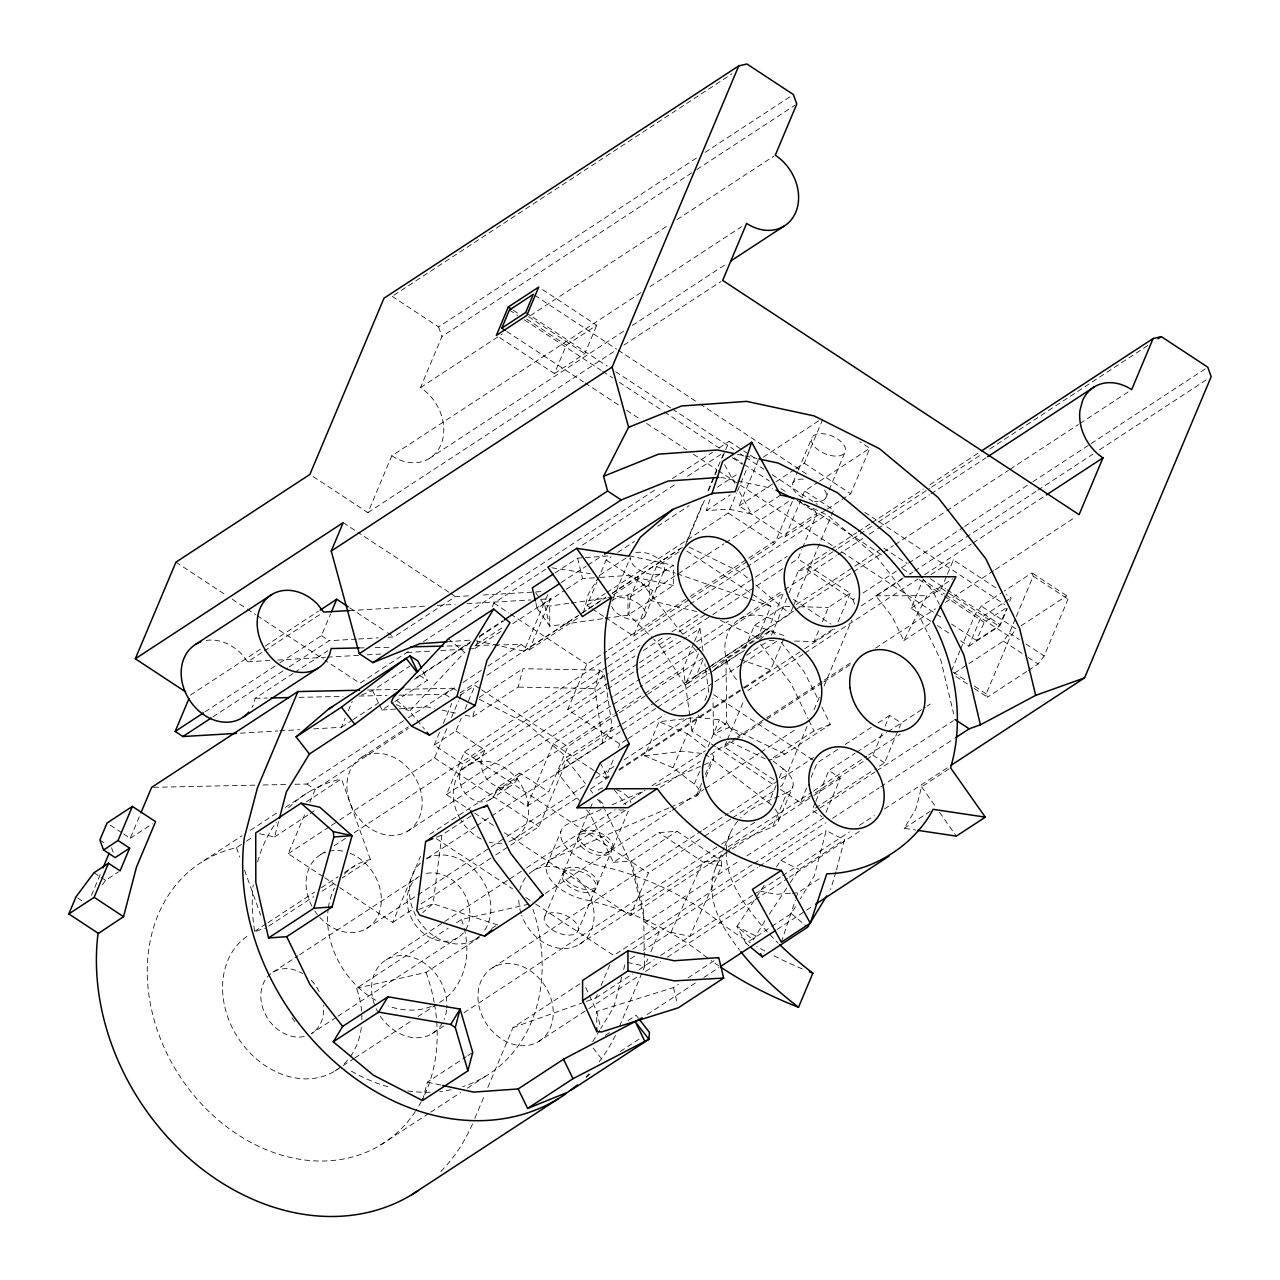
<?xml version="1.0" encoding="UTF-8"?>
<svg xmlns="http://www.w3.org/2000/svg" width="1280" height="1280" viewBox="0 0 1280 1280"><rect width="100%" height="100%" fill="white"/><g stroke="black" fill="none" stroke-linecap="round" stroke-linejoin="round"><path stroke-width="0.75" stroke-dasharray="5 3.75" d="M682.464 633.824L638.176 578.592L630.48 596.912L628.8 614.752L652.32 637.888M471.088 815.904L441.92 835.008L433.072 903.76L422.736 912.608M293.168 673.408L255.152 698.288L253.632 704.048A43.472 34.864 56.8 0 1 251.952 707.488M259.488 833.712L274.544 836.96L278.992 820.016M465.088 715.152L472.784 716.816L474.72 709.456M472.784 716.816L518.144 687.104L522.992 668.704L599.68 670.128L604.224 673.12L612.256 727.424L602.88 742.832L557.504 772.544L579.344 800.544M422.528 1100.56L427.36 1082.16L466.256 1056.688M583.408 612.848L588.352 594.032L597.936 578.288M599.68 670.128L594.848 688.528L602.88 742.832M621.648 977.072L613.744 1007.168L600.736 1028.528M623.632 969.536L625.6 962.016M836.48 869.872L844.384 839.776L826.176 830.64L814.32 875.792L800.32 898.8M835.984 871.76L830.656 889.376M948.976 768.896L921.632 786.816L915.696 809.392L904.192 828.304L915.776 830.032M780.592 495.088L751.632 514.064L728.528 509.088L706.224 510.672L711.104 496.032M781.344 942.16L795.376 900.08M795.984 898.256L797.824 892.768L821.952 876.96M91.44 895.36L100.688 873.36M123.616 833.904L130.256 838.272L140.192 814.64M313.136 476.576L367.92 512.624L391.808 455.792L641.68 292.128M391.808 455.792A43.472 34.864 56.8 0 0 440.96 444.592A43.472 34.864 56.8 0 0 420.48 387.584L441.984 336.432L695.168 170.608M279.872 662.848L321.424 635.632L330.608 613.808M323.072 876.624L288.24 853.712L305.984 811.504M309.84 802.336L315.232 789.488L408.32 728.528M313.664 728.88L341.392 727.264L345.248 718.08M348.336 710.736L352.192 701.568M499.664 337.584L554.4 373.6L566.336 345.184L596.752 325.264L540.368 288.16M554.4 373.6L584.8 353.68L596.752 325.264M468.8 648.912L474.768 648.56L479.36 637.648M492.352 606.736L493.888 603.088L545.616 569.216M339.76 819.968L434.512 757.904L446.848 728.544M451.472 717.536L458.416 701.024M459.184 699.2L461.504 693.696M455.888 730.944L484.896 750.032L463.184 764.256L434.16 745.168L455.888 730.944L461.232 718.208M465.056 709.12L474.992 685.472L479.968 688.752M339.648 887.536L392.72 922.448L420.48 856.384M472.992 812.016L446.464 794.576L464.368 751.952L603.072 661.12M617.664 713.952L567.856 746.576L548.736 792.032L519.728 772.944L517.328 778.624L495.616 792.864A21.744 17.44 56.8 0 1 471.04 798.448A21.744 17.44 56.8 0 1 460.784 769.952L463.184 764.256M476.208 640.8L524.016 651.104L548.448 592.96M460.784 769.952L482.512 755.712L484.896 750.032M495.024 645.008L521.008 644.448L529.296 649.904L550.8 598.752L540.832 599.344M495.616 792.864L498 787.168L519.728 772.944M590.368 607.68L587.056 605.488L596.992 581.856M597.76 580.032L606.16 560.032L611.152 556.768M612.768 599.408L630.352 557.584M498 787.168L527.024 806.272L553.296 743.744L611.696 705.504M626.544 739.648L619.872 744.016L567.632 709.648L586.752 664.192L606.768 651.072M510.72 845.152L538.976 826.64L566.976 760.048L620.24 725.152M696.688 611.552L650.528 600.528L648.784 584.928L656.48 566.608L680.352 550.976M605.296 617.488L633.488 636.048L652.592 590.576L724.016 543.792M644.72 616.592L663.84 571.136M546.624 865.408L560.96 831.312M686.592 541.6L703.456 501.488M708.048 490.56L723.376 454.096M685.488 545.344L704.656 499.728M708.496 490.608L716.928 470.528M722.304 457.76L729.2 441.344L742.096 449.824M544.928 916.176L562.848 873.552M563.52 871.904L577.856 837.808M579.04 834.96L589.488 810.096M590.24 808.32L593.232 801.216M595.744 771.68L605.536 778.112L614.592 756.576M618.368 747.616L619.872 744.016M606.976 592.432L728.256 513.008L736.656 493.008M737.424 491.184L747.36 467.552M474.832 1118.384L484.752 1094.784M487.808 1087.52L512.976 1027.616L581.136 982.992M825.648 510.176L785.536 536.448L739.104 505.904L758.224 460.432L750.16 455.12M670.72 807.152L696.272 796.032A14.496 7.616 22.8 0 0 694.288 784.112L673.056 767.776L644.688 755.824L659.024 721.728L697.008 717.344L719.392 719.76L742.704 737.68M689.776 715.472L683.184 668.368L693.824 643.04M694.576 641.232L699.904 628.576L688.224 636.224M577.648 931.552A18.112 9.52 22.8 0 0 557.424 912.928A18.112 9.52 22.8 0 0 548.784 927.12A18.112 9.52 22.8 0 0 577.648 931.552L595.568 888.928A18.112 9.52 22.8 0 0 575.344 870.304A18.112 9.52 22.8 0 0 566.704 884.496A18.112 9.52 22.8 0 0 595.568 888.928M597.28 884.896L611.616 850.8M612.816 847.952L629.232 808.88M698.448 653.76L685.248 685.168L659.248 644.688L653.712 639.248M706.656 671.152L685.248 685.168L696.288 675.728L703.216 659.232M673.056 767.776L687.392 733.68L659.024 721.728M793.04 482.656L797.616 471.744M798.384 469.936L812.144 437.2M795.92 468.688L804.288 463.216L822.624 419.568M715.344 746.56L691.968 731.184L698.816 714.912M704.896 700.448L708.688 691.408L704.848 663.92M691.616 597.968L774.688 543.552L793.024 499.92M785.536 536.448L804.656 490.976L818.016 482.224M586.4 1001.392L595.808 998.016L597.296 994.464M601.04 985.584L610 964.272M504.48 832.736L630.448 915.616L648.368 872.992L702.944 837.248M744.704 648.688L754.512 625.36L783.472 606.384L791.296 606.56M708.08 746.672L719.392 719.76M694.288 784.112L701.088 767.952M686.832 551.056L770.864 606.336L757.664 637.728L708.288 670.064M696.272 796.032L701.552 783.472M705.328 774.496L710.608 761.936A14.496 7.616 22.8 0 0 711.072 752.256M699.168 793.056L702.192 785.888M705.952 776.912L713.504 758.96M720.48 620.448L757.664 637.728L768.704 628.288L783.568 592.928L640.064 686.928M791.232 563.2L797.904 558.832L801.728 549.744M802.48 547.92L817.008 513.376L797.104 500.272M825.744 498.032L844.864 452.56A18.112 9.52 22.8 0 0 824.64 433.936A18.112 9.52 22.8 0 0 816 448.128A18.112 9.52 22.8 0 0 844.864 452.56M774.032 779.792L724.288 747.072L726.592 741.568M727.36 739.728L744.32 699.408M771.408 635.104L788.352 594.64M789.12 592.816L798.336 570.896L829.984 550.16M711.776 665.2L790 613.968L793.056 606.688M793.824 604.864L830.608 517.36M831.376 515.536L833.664 510.064L804.656 490.976M619.568 1026.208L647.808 959.04M650.864 951.792L659.248 931.824L645.136 922.528L630.928 863.28L604.464 808.768M743.952 687.456L770.64 669.984L784.96 635.888L754.512 625.36M827.312 509.088L850.704 493.76L869.824 448.288L859.872 441.744M715.824 867.424L724.128 847.68M724.88 845.888L730.16 833.328M794.544 641.072L814.08 641.52L819.36 628.96M822.384 621.792L828.416 607.424L850.128 593.2L797.904 558.832M838.064 621.92L850.128 593.2M771.376 805.056A28.976 15.232 22.8 0 0 768.752 802.864L776.304 784.912M779.312 777.744L783.088 768.768L770.656 759.2M807.056 726.416L782.32 785.248L777.36 788.496M814.016 709.872L819.424 696.992M824.064 685.968L851.776 620.032M727.616 850.704A173.168 90.992 22.8 0 1 748.48 837.248L772.72 826.704L787.056 792.608A28.976 15.232 22.8 0 0 783.088 768.768M778.512 820.768L792.848 786.672M780.464 789.408L800.496 802.592L806.576 788.128M811.136 777.28L817.216 762.8L838.624 748.8M764.992 920.736L753.248 940.08L736.912 926.496L755.568 898.384M815.152 802.992L812.112 810.224L822.064 816.768M815.904 801.184L828.832 770.448L855.168 753.2M930.848 621.264L911.04 608.24L922.992 579.824L944.448 593.936M826 812.432L840.432 778.08L828.832 770.448M911.04 608.24L941.456 588.32L946.688 575.888M947.424 574.112L953.408 559.904L996.304 588.128M800.496 802.592L872.912 755.168L882.032 733.456M885.072 726.224L889.632 715.376L901.248 723.024L884.512 762.8L874.64 769.264M951.408 670.992L959.872 650.816M960.64 648.992L975.28 614.144L981.296 606.096L1002.544 592.176M960.544 640.8L968.8 646.224L980.736 617.808L1003.152 603.136M951.552 624.064L976.528 640.512L984.176 622.32L1008.08 606.672M968.8 646.224L999.216 626.304L1006.672 608.544M1009.664 601.44L1011.152 597.888L1006.208 594.64M976.528 640.512L1000.432 624.864L1007.312 608.496M968.992 663.584L1003.344 641.104L1009.344 633.056L1015.504 618.384M1016.272 616.544L1033.216 576.208L1031.984 572.896L1004.176 591.104M1026.688 671.504L987.456 697.2L986.224 693.888L1010.112 637.056L1016.112 629.008L981.296 606.096M1028.32 670.432L1038.144 664L1044.144 655.952L1068.032 599.12L1066.8 595.808L1031.984 572.896M434.16 745.168L439.52 732.432M443.36 723.344L451.792 703.328M670.976 932.304L702.912 861.904L721.088 860.624L721.744 865.968L689.808 936.368L670.976 932.304L643.424 950.336M903.184 577.856L875.84 595.776L892.208 616.768L903.808 640.64L927.008 595.68L952.752 578.816M603.296 674.656L594.848 688.528L518.144 687.104M557.504 772.544L566.88 757.136L612.256 727.424M592.736 1041.68L599.744 1030.176M771.872 926.336L791.312 913.6L796.32 905.376M756.672 896.736L765.456 883.504M776.432 866.976L780.816 860.352L826.176 830.64M769.376 914.128L789.136 884.368M790.24 882.72L799.024 869.488L844.384 839.776M102.224 884.88L105.616 880.352L118.48 871.92M775.008 634.48L771.376 629.808L726 659.52L712.72 670.896L741.888 651.792M759.568 639.92L771.376 629.808M726 659.52L726.704 722.496L713.424 733.856L720.576 737.312M586.304 1077.296L592.224 1072.224M416.272 677.792L471.12 641.536M596.768 1022.432L596.736 1011.44L673.456 987.584L678.304 984.368M688.016 977.936L718.752 957.584M393.84 295.264L731.952 73.824M392.176 296.368L438.56 326.928L698.416 156.736M705.088 152.368L793.376 94.544M696.848 169.504L795.12 105.136M420.48 387.584L502.096 334.128M530.416 315.584L668.672 225.024M677.008 219.568L773.616 156.288M650 286.672L741.616 226.672M429.136 458.576L624.032 330.928M632.352 325.472L725.648 264.368M367.92 512.624L615.568 350.496M623.936 345.024L720.992 281.488M190.448 695.056L263.584 647.168M265.248 646.064L318.432 611.232M206.16 640.464A43.472 34.864 56.8 0 1 241.68 654.128L247.664 661.808L262.544 652.08M264.192 650.992L320.384 614.224M205.072 711.84L278.208 663.936M212.816 716.928L287.616 667.936M289.28 666.848L329.168 640.72L356.672 639.12M294.816 672.336L327.872 650.704M388.096 637.28L393.984 636.928L455.536 596.624L469.488 595.808M408.368 651.472L359.904 683.216L325.104 660.32M423.408 641.616L655.68 489.488M672.384 478.544L712.496 452.288M719.168 447.904L729.2 441.344M130.256 838.272L152.416 823.744M582.32 545.168L677.424 482.88M687.44 476.32L724.144 452.272M361.632 694.944L372.528 690.56L409.792 666.144M554.96 573.008L577.648 558.144L583.456 557.728M479.456 636.08L502.816 620.784M561.184 582.544L586.208 566.16M587.872 565.072L602.88 555.232M341.392 727.264L351.376 720.736M353.04 719.632L377.968 703.312M414.544 679.344L471.072 642.32M479.392 636.88L504.32 620.544M475.968 644.912L501.888 627.92M617.792 552.416L634.4 541.536M657.664 526.304L689.216 505.632M717.456 487.136L739.056 472.992M763.232 457.152L821.712 418.848M474.768 648.56L501.216 631.232M512.784 623.664L550.8 598.752M379.408 704.704L381.984 710.016L393.312 702.592M394.944 701.536L427.344 680.304L422.192 669.696M602.576 618.736L549.76 626.176L537.184 608.368L564.736 590.32M566.352 589.264L582.56 578.64L598.064 577.552M599.856 575.136L628.832 556.16M706.224 510.672L730.368 494.864M294.992 784.288L306.944 784.032L406.672 718.72M408.336 717.632L453.216 688.24L456.528 690.416M399.056 695.216L445.024 694.224L456.592 686.656M463.2 682.32L481.36 670.416M487.968 666.096L521.008 644.448M587.056 605.488L605.328 593.52M739.104 505.904L774.208 482.912M775.872 481.824L794.256 469.776M203.696 860.848L242.032 835.744M250.368 830.288L278.704 811.728M285.36 807.36L308.704 792.08M361.552 757.456L408.352 726.8M460.16 692.864L478.544 680.832M486.912 675.36L580.496 614.064M582.176 612.96L605.568 597.632L578.944 615.12M612.256 593.264L680.768 548.384M524.016 651.104L577.28 616.208M612.24 593.312L683.824 546.432M459.984 695.312L474.992 685.472M529.296 649.904L578.784 617.488M613.44 594.8L638.176 578.592M415.36 1111.504A167.376 134.24 56.8 0 1 181.792 1079.216A167.376 134.24 56.8 0 1 236.432 847.68L244.768 842.224M246.432 841.12L253.104 836.768M306.432 801.824L341.44 778.912L370.416 859.536L342.08 878.08M608.4 597.776L627.952 595.024L673.328 565.312L673.36 585.44L628 615.152L604.528 618.464M630.48 596.912L648.784 584.928M479.232 697.36L522.992 668.704M274.544 836.96L308.512 814.656M310.128 813.6L316.608 809.344M725.68 542.704L790.464 500.272M819.696 481.136L869.824 448.288M288.24 853.712L329.792 826.496M331.456 825.408L338.112 821.056M608.432 649.984L688.528 597.52M690.192 596.432L746.928 559.264M748.592 558.176L817.008 513.376M633.488 636.048L689.968 599.056M604.736 660.016L688.288 605.296M689.968 604.192L745.104 568.08M746.784 566.992L825.312 515.536M320.704 854.64L327.392 850.256M334.08 845.872L345.776 838.224M354.128 832.736L606.496 667.456M608.176 666.352L639.92 645.552M467.936 765.408L608.32 673.456M610 672.368L635.056 655.952M643.424 650.48L663.472 637.344M671.84 631.872L701.92 612.16M703.584 611.072L753.728 578.224M755.392 577.136L787.152 556.336M659.248 644.688L670.608 637.248M678.72 631.92L706.32 613.856M567.632 709.648L609.344 682.336M611.024 681.232L637.712 663.744M639.392 662.656L676.096 638.608M682.768 634.24L711.136 615.664M712.8 614.576L782.88 568.672M446.464 794.576L638.208 668.992M639.872 667.888L686.56 637.312M831.664 549.072L856.64 532.704M858.304 531.616L869.968 523.984M871.632 522.88L923.28 489.072M929.936 484.704L979.904 451.968M798.336 570.896L806.528 569.024L836.512 549.392M838.176 548.304L871.504 526.48M878.16 522.112L929.808 488.288M931.472 487.2L981.44 454.464M989.776 449.008L1148.016 345.36M254.688 931.36L266.352 923.712M268.016 922.624L314.688 892.064M321.344 887.696L338.016 876.768M344.688 872.416L354.688 865.856M407.536 831.232A43.472 34.864 56.8 0 0 398.88 760.256A43.472 34.864 56.8 0 0 347.232 791.552A43.472 34.864 56.8 0 0 407.536 831.232L613.104 696.592M614.784 695.504L639.856 679.088M641.52 677.984L689.984 646.24M696.672 641.856L728.432 621.072M268.752 926.112L313.744 896.64M322.08 891.184L335.408 882.448M739.52 619.248L782.832 590.88M784.496 589.792L836.128 555.968M837.792 554.88L862.784 538.512M869.44 534.144L876.112 529.776M877.776 528.688L929.408 494.864M931.072 493.776L986.048 457.776M613.376 704.4L638.4 688.016M429.744 834.352L613.152 714.224M614.816 713.136L643.168 694.576M644.832 693.472L683.184 668.368M619.312 712.864L645.888 695.472M647.536 694.384L703.984 657.408M489.696 799.84L511.424 785.616M796.4 604.496L853.216 567.28M854.896 566.192L879.952 549.776M793.504 611.136L776.848 622.032A43.472 34.864 56.8 0 0 727.68 633.232L725.152 642.832A43.472 34.864 56.8 0 0 737.136 680.352M795.168 610.032L851.808 572.944M853.472 571.856L881.792 553.312M883.456 552.208L893.44 545.664M895.104 544.576L945.088 511.84M946.752 510.752L1008.384 470.384M1010.048 469.296L1078.352 424.56M1080.016 423.472L1128.32 391.824M621.904 724.064L653.52 703.36M655.184 702.272L710.112 666.288M696.288 675.728L707.808 668.176M709.456 667.104L768.704 628.288M475.312 826.688L425.168 859.52A47.104 37.776 56.8 0 1 478.864 874.848A47.104 37.776 56.8 0 1 482.496 933.024M476.976 825.584L620.704 731.44M622.384 730.352L655.808 708.464M657.472 707.36L709.28 673.424M710.96 672.336L744.384 650.448M746.608 655.232L767.536 641.536M628.208 738.56L664.896 714.528M671.568 710.16L713.264 682.848M714.928 681.76L741.616 664.288M743.28 663.184L776.624 641.344M273.056 972.128L298 955.808M299.648 954.72L419.328 876.336M527.024 806.272L548.736 792.032M806.528 569.024L852.96 599.568L856.304 597.392M862.96 593.024L899.6 569.024M901.28 567.936L962.912 527.568M964.576 526.48L1031.2 482.832M1032.864 481.744L1089.504 444.64M1091.168 443.552L1207.776 367.184M366.688 928.416L505.408 837.568M507.072 836.464L585.632 785.024M595.664 778.448L614.048 766.416M624.064 759.84L687.584 718.24M861.376 605.808L903.024 578.528M909.68 574.16L913.024 571.984M914.688 570.896L1036.288 491.248M1037.952 490.16L1092.928 454.144M1099.584 449.792L1206.192 379.952M605.536 778.112L608.88 775.936M618.88 769.376L742.288 688.544M814.08 641.52L835.808 627.296M513.92 839.2L579.104 796.496M590.8 788.848L609.184 776.8M619.216 770.224L742.88 689.232M744.56 688.128L803.056 649.824M804.72 648.72L834.8 629.024M392.72 922.448L414.32 908.288M420.976 903.936L494.096 856.032M495.76 854.944L509.056 846.24M803.136 654.24L748.176 690.24A43.472 34.864 56.8 0 1 743.744 686.96M804.816 653.136L918.08 578.944M924.752 574.592L971.392 544.032M973.056 542.944L1044.688 496.032M930.992 574.576L953.408 559.904M386.24 959.776L443.056 922.56M444.736 921.456L508.24 879.872M509.904 878.768L524.944 868.912M526.624 867.824L615.2 809.808M623.552 804.336L645.28 790.112M651.968 785.728L705.456 750.704M533.456 870.544L627.056 809.248M660.48 787.36L700.592 761.088M710.624 754.512L735.68 738.096M737.36 737.008L822.592 681.184M824.272 680.08L852.672 661.472M822.192 683.04L764.08 721.04M823.856 681.936L850.512 664.48M875.504 648.112L935.472 608.832M945.472 602.288L993.792 570.64M995.456 569.552L1075.824 516.816M361.872 1019.856A80.432 64.512 56.8 0 0 356.528 988.24L448.192 928.208M456.528 922.752L461.52 919.472L529.104 904.096M903.808 640.64L932.768 621.68M336.32 1017.28L311.376 1033.616A36.224 29.056 56.8 0 0 323.328 1005.2M337.968 1016.192L457.648 937.808M474.976 939.456L478.32 937.264M491.696 928.496L498.384 924.128M545.184 893.472L670.528 811.376M672.192 810.288L703.952 789.488M705.616 788.384L759.104 753.36M760.768 752.272L795.872 729.28M356.528 988.24L426.048 972.416L479.376 937.488M1004.752 602.096L1011.152 597.888M586.608 809.872L590.256 814.528L613.44 862.304L658.816 832.592L676.992 831.296L721.088 860.624M830.304 724.384L814.016 730.928L768.832 760.576L784.944 754.096L830.304 724.384L821.712 706.688M613.44 862.304L631.616 861.008L676.992 831.296M334.752 1071.12L341.424 1066.752M343.088 1065.664L353.088 1059.12M354.752 1058.016L411.424 1020.912M418.08 1016.544L436.416 1004.544M492.608 967.728L701.52 830.896M703.184 829.808L728.256 813.392M729.936 812.288L813.504 757.552M1021.024 625.792L1066.8 595.808M704.592 836.16L731.056 818.832M732.704 817.744L775.712 789.584M845.2 744.48L871.536 727.232M878.112 722.928L889.632 715.376M954.272 673.232L967.36 664.656M856.816 752.112L886.432 732.72M888.08 731.632L925.376 707.2M926.992 706.16L930.208 704.048M432.208 1033.552L443.92 1025.888M463.968 1012.752L719.68 845.28M721.344 844.176L754.768 822.288M579.44 944.336L721.504 851.28M728.192 846.912L811.76 792.176M813.424 791.088L866.912 756.048M868.576 754.96L900.336 734.16M630.448 915.616L730.448 850.128M732.112 849.04L812.112 796.64M813.776 795.552L840.432 778.08M815.408 808.064L872.992 770.336M645.136 922.528L740.096 860.32M746.768 855.952L875.072 771.92M876.736 770.832L953.376 720.64M752.048 864.8L613.728 955.392L532.512 901.968M753.728 863.712L823.712 817.856M467.872 1055.632L472.736 1052.448M632.656 949.232L757.552 867.424M759.216 866.336L825.872 822.688M832.544 818.32L879.184 787.76M880.864 786.672L954.176 738.656M630.464 958.832L635.328 955.648M595.808 998.016L632.512 973.984M639.184 969.616L654.16 959.712M660.64 955.456L752.624 895.312M754.288 894.224L780.976 876.752M782.64 875.648L849.376 831.952M859.376 825.392L874.4 815.552M884.4 809.008L949.456 766.4M380.736 1144.896L429.072 1113.248M430.736 1112.16L460.736 1092.512M467.392 1088.144L485.728 1076.128M538.592 1041.52A43.472 34.864 56.8 0 0 529.936 970.528A43.472 34.864 56.8 0 0 478.272 1001.824A43.472 34.864 56.8 0 0 538.592 1041.52L587.056 1009.76M588.736 1008.672L638.864 975.84M645.552 971.456L660.592 961.6M667.28 957.232L787.616 878.416M789.28 877.312L861.152 830.24M904.192 828.304L931.552 810.384M605.312 1035.424L610.176 1032.24M628 1020.56L636.096 1015.264L638.528 1018.368M755.12 935.616L736.912 926.496L745.952 943.312L770.256 927.392M647.216 1014.528L695.584 982.848M703.92 977.376L718.928 967.552M777.312 929.312L812.336 906.384M620.272 1051.472L639.728 1038.736M724.288 747.072L734.24 740.56M735.888 739.472L762.432 722.128M601.056 809.584L568.192 823.872A36.224 19.04 22.8 0 0 564.64 845.152A36.224 19.04 22.8 0 0 598.24 865.376A165.072 86.752 22.8 0 1 629.648 874.048L640.064 877.744A165.072 86.752 22.8 0 1 715.984 919.408A218.272 114.704 22.8 0 0 750.304 942.704M612.016 804.816L644.88 790.528M655.84 785.76L710.608 761.936M668.88 807.952L553.856 857.984A36.224 19.04 22.8 0 0 550.304 879.248A36.224 19.04 22.8 0 0 583.904 899.472A165.072 86.752 22.8 0 1 615.312 908.144L625.744 911.84A165.072 86.752 22.8 0 1 701.664 953.504A218.272 114.704 22.8 0 0 709.52 959.376M787.056 792.608L762.816 803.152A173.168 90.992 22.8 0 0 740.672 817.856M436.496 837.184L441.92 835.008M784.944 754.096L729.712 727.312L713.424 733.856L713.024 698.448M418.592 909.584L433.072 903.76L497.648 924.944M512.976 1027.616L584.512 1002.064M535.696 592.72L544.832 605.68L549.712 606.048L569.264 603.28M571.232 603.008L606.432 598.048M644.688 755.824L682.784 751.184L703.2 753.632M585.392 557.6L608.672 555.952M600.016 577.408L627.152 575.488L673.36 585.44M447.088 641.776L470.432 640.112M381.984 710.016L397.488 708.912M399.44 708.784L426.576 706.848L434.288 708.512M790.384 893.296L775.52 894.352L756.272 890.192M792.24 893.152L797.824 892.768M483.44 594.992L543.232 591.504M349.584 610.544L427.28 606M437.248 605.408L455.168 604.352M467.12 603.664L530.88 599.92M358.624 639.008L378.272 637.856M247.664 661.808L269.584 660.528M277.552 660.064L325.36 657.28M327.36 657.168L359.232 655.296M367.2 654.832L381.136 654.016M407.04 652.512L432.944 650.992M440.912 650.528L466.8 649.024M240.352 733.168L278 730.96M279.984 730.848L299.792 729.696M359.152 647.936L365.136 647.808M375.136 647.6L391.12 647.248M447.072 646.048L467.056 645.616M475.056 645.44L493.04 645.056M367.6 690.064L397.472 689.424M405.424 689.248L453.216 688.24M255.152 698.288L267.152 698.032M299.12 697.344L343.104 696.416M359.088 696.064L387.072 695.472M153.648 787.312L255.184 785.136M263.152 784.976L287.04 784.464M875.84 595.776L927.008 595.68M799.104 606.752L828.416 607.424M769.136 640.48L775.008 640.624M551.728 567.792L590.24 573.664M737.44 454.288L743.296 455.552M745.248 455.968L756.928 458.496M720.752 477.296L772.384 488.432M629.04 555.76L673.328 565.312M441.984 710.176L457.392 713.488M721.744 865.968L702.912 861.904L658.816 832.592M627.488 962.416L644.432 966.08L643.68 911.312L631.616 861.008M427.36 1082.16L440.848 1085.056M740.176 659.456L770.64 669.984M656.48 566.608L675.232 573.12M677.104 573.776L748.368 598.528M750.24 599.168L770.864 606.336M729.504 741.616L765.248 758.848M797.376 500.608L827.712 515.408L876.896 557.056L913.52 604.016L940.848 660.288L953.664 713.808M689.056 547.088L740.832 572.32L749.76 579.888M479.408 699.312L526.816 723.808L566.88 757.136M780.816 860.352L799.024 869.488M396.336 704.496L409.568 711.136L415.792 718.64M419.424 675.408L427.344 680.304M1033.216 576.208L1068.032 599.12M804.288 463.216L850.704 493.76M534.976 295.424L616.608 349.12M618.272 350.224L698.224 402.832M699.888 403.92L808.176 475.152M864.816 512.416L1004.736 604.48M743.712 450.88L748.544 454.064M525.664 312.512L607.296 366.208M615.616 371.696L670.592 407.856M672.256 408.96L733.888 449.504M740.56 453.888L743.888 456.08M745.552 457.184L763.872 469.232M772.208 474.72L817.184 504.304M883.824 548.144L907.136 563.488M930.464 578.832L945.456 588.688M947.12 589.792L1000.432 624.864M528.432 316.576L584.8 353.68M941.456 588.32L999.216 626.304M1009.344 633.056L1019.296 639.6M1025.92 643.952L1044.144 655.952M513.28 310.272L518.256 313.536M526.544 318.992L566.336 345.184M946.096 595.024L1010.112 637.056M509.408 309.984L517.744 315.456M524.4 319.84L601.04 370.256M602.704 371.344L612.688 377.92M619.36 382.304L662.672 410.8M664.336 411.904L719.312 448.064M734.304 457.936L742.624 463.408M744.304 464.512L769.28 480.944M780.944 488.624L787.616 493.008M804.272 503.968L882.56 555.472M902.544 568.624L910.88 574.096M919.216 579.584L942.528 594.928M944.192 596.016L984.176 622.32M732.432 457.728L742.384 464.272M1003.344 641.104L1026.544 656.368M1028.192 657.456L1038.144 664M506.768 331.456L583.392 381.872M585.056 382.96L618.384 404.88M626.704 410.352L640.032 419.12M646.704 423.504L686.672 449.808M693.344 454.192L716.656 469.536M718.32 470.64L834.944 547.36M841.6 551.744L934.88 613.12M936.56 614.208L943.216 618.592M937.44 625.6L950.64 634.288M728.256 513.008L774.688 543.552M953.056 672.08L966.32 680.8M974.608 686.256L986.224 693.888M955.952 676.48L967.552 684.112M974.192 688.48L987.456 697.2M793.36 599.376L830.912 624.08M606.16 560.032L652.592 590.576M872.912 755.168L884.512 762.8M592.032 608.768L603.632 616.4M713.696 694.704L813.888 760.608M717.008 747.664L773.792 785.008M493.888 603.088L508.816 612.912M510.464 614L586.752 664.192M448.88 592.24L357.952 532.368M450.544 593.344L455.536 596.624M481.632 689.84L567.856 746.576M349.808 607.872L385.808 631.552M387.44 632.624L393.984 636.928M553.296 743.744L594.112 770.592M445.024 694.224L453.312 699.68M321.424 635.632L329.168 640.72M175.92 562.176L225.648 594.88M232.272 599.248L245.536 607.968M247.2 609.056L255.488 614.512M257.136 615.6L323.44 659.216M464.368 751.952L648.368 872.992M434.512 757.904L538.976 826.64M474.64 813.104L494.528 826.192M436.368 838.72L512.624 888.88M525.872 897.6L530.848 900.88M306.944 784.032L315.232 789.488M324.72 877.712L337.984 886.448M110.352 825.184L121.952 832.816M99.872 840.048L106.496 844.416M94 872.72L105.616 880.352M77.632 897.968L82.608 901.248M343.184 522.64L356.32 531.296M687.392 733.68L708.624 750.016M705.056 753.856L768.752 802.864M791.312 913.6L806.16 925.952M448.304 638.752L464.624 652.336L409.568 711.136L394.736 698.784M745.952 943.312L748.912 945.792M755.728 584.944L790 613.968M417.04 720.144L424.512 729.152M693.536 647.632L697.216 652.24M923.024 578.832L933.328 592.016L939.264 604.272M781.072 642.256L804.112 671.792L818.288 699.616M760.512 644.288L790.832 683.168L808.016 718.544M614.192 789.664L625.888 804.656M566.976 760.048L585.296 783.52M590.176 789.792L592.624 792.912M597.504 799.184L603.6 807.008M593.168 1048.08L602.864 1060.528M921.632 786.816L935.056 805.904M939.536 812.272L956.32 836.128M726.704 722.496L729.712 727.312M724.576 464.672L734.832 483.408M739.504 491.92L751.632 514.064M808.864 720.32L814.016 730.928M600.256 762.784L607.712 778.144M372.528 690.56L378.544 702.944M585.728 987.376L596.736 1011.44L600.752 1028.208M111.472 847.68L113.328 852.656M852.96 599.568L854.672 604.32M438.56 326.928L441.984 336.432M236.432 847.68L239.808 857.056M244.528 870.176L260.704 915.168M577.648 558.144L582.56 578.64M673.456 987.584L677.424 1004.112M544.832 605.68L549.76 626.176L549.712 606.048M535.856 602.768L537.184 608.368M699.904 628.576L703.2 652.144M690.048 717.44L691.968 731.184M627.952 595.024L628 615.152M426.048 972.416A167.376 134.24 56.8 0 1 434.192 1002.384M434.528 1004.272A167.376 134.24 56.8 0 1 422.192 1099.872M421.296 1101.584A167.376 134.24 56.8 0 1 416.416 1109.904M532.928 909.168A167.376 134.24 56.8 0 1 462.544 1086.688M451.168 1089.712A167.376 134.24 56.8 0 1 439.872 1091.52M430.176 1092.208A167.376 134.24 56.8 0 1 407.056 1090.864M388.016 1086.768A167.376 134.24 56.8 0 1 348.736 1069.6M294.928 1021.632A167.376 134.24 56.8 0 1 291.296 1016.848M254.592 930.832A167.376 134.24 56.8 0 1 253.216 884.736M257.584 861.936A167.376 134.24 56.8 0 1 276.24 822.336M288.672 807.712A167.376 134.24 56.8 0 1 341.44 778.912M340.864 1066.784A80.432 64.512 56.8 0 1 239.616 1040.224A80.432 64.512 56.8 0 1 249.68 934.624M256.368 931.216A80.432 64.512 56.8 0 1 265.424 928.304M361.312 1027.488A80.432 64.512 56.8 0 1 349.936 1057.152M347.584 1060.144A80.432 64.512 56.8 0 1 342.304 1065.552M431.296 1006.48A80.432 64.512 56.8 0 1 388.272 1006.016M375.824 1000.304A80.432 64.512 56.8 0 1 328.128 909.488M328.384 907.632A80.432 64.512 56.8 0 1 334.432 888.144M344.384 874.048A80.432 64.512 56.8 0 1 370.416 859.536M461.52 919.472A80.432 64.512 56.8 0 1 463.776 926.608M464.24 928.416A80.432 64.512 56.8 0 1 439.744 1002.352M463.424 932.864A36.224 29.056 56.8 0 1 417.088 926.944A36.224 29.056 56.8 0 1 417.744 877.376M426.416 873.488A36.224 29.056 56.8 0 1 462.704 891.024A36.224 29.056 56.8 0 1 464.624 931.344M304.288 1036.464A36.224 29.056 56.8 0 1 260.848 996.992A36.224 29.056 56.8 0 1 302.64 973.504M311.264 980.368A36.224 29.056 56.8 0 1 319.776 992.816M824.48 489.984A18.112 9.52 22.8 0 1 814.688 501.472M803.008 497.84A18.112 9.52 22.8 0 1 792.336 484.608A18.112 9.52 22.8 0 1 805.536 479.408M623.872 809.904A18.112 9.52 22.8 0 1 617.072 809.664M603.056 803.52A18.112 9.52 22.8 0 1 597.872 797.792M598.24 790.192A18.112 9.52 22.8 0 1 603.824 787.76M616.544 789.664A18.112 9.52 22.8 0 1 630.848 802.736M472.528 1123.84A226.064 181.312 56.8 0 1 439.776 1172.64M615.456 1035.28A226.064 181.312 56.8 0 1 598.928 1062.064M588.816 1073.984A226.064 181.312 56.8 0 1 586.048 1076.848M612.016 601.232A18.112 9.52 22.8 0 1 638.656 603.84A18.112 9.52 22.8 0 1 637.696 620.064A18.112 9.52 22.8 0 1 611.712 606.352M635.808 552.688A18.112 9.52 22.8 0 1 662.576 563.088A18.112 9.52 22.8 0 1 651.344 574.384A18.112 9.52 22.8 0 1 630.384 558.144M517.328 778.624A21.744 17.44 56.8 0 1 492.752 784.224A21.744 17.44 56.8 0 1 482.512 755.712M481.168 934.496A47.104 37.776 56.8 0 1 422.848 926.032A47.104 37.776 56.8 0 1 420.416 863.072M529.072 873.84A43.472 34.864 56.8 0 1 585.872 888.72A43.472 34.864 56.8 0 1 575.632 946.256A43.472 34.864 56.8 0 1 521.696 915.36M521.104 913.6A43.472 34.864 56.8 0 1 518.832 897.568M519.808 890.16A43.472 34.864 56.8 0 1 526.528 876.48M350.144 853.28A43.472 34.864 56.8 0 1 376.352 918.688A43.472 34.864 56.8 0 1 314.896 911.184M311.984 906.32A43.472 34.864 56.8 0 1 325.664 852.256M329.216 851.216A43.472 34.864 56.8 0 1 343.616 851.264M442.368 1023.008A43.472 34.864 56.8 0 1 379.392 1014.736M378.432 1013.12A43.472 34.864 56.8 0 1 375.856 1008.048M374.464 1004.576A43.472 34.864 56.8 0 1 403.424 955.632A43.472 34.864 56.8 0 1 446.752 1008.272M446.576 1009.968A43.472 34.864 56.8 0 1 444.048 1019.568M460.128 818.768A43.472 34.864 56.8 0 1 470.432 764.064A43.472 34.864 56.8 0 1 523.28 788.752A43.472 34.864 56.8 0 1 508.96 841.568M501.712 843.216A43.472 34.864 56.8 0 1 489.36 842.176M481.264 839.104A43.472 34.864 56.8 0 1 461.104 820.384M774.976 808.896A28.976 15.232 22.8 0 1 772.72 826.704M725.12 853.232A173.168 90.992 22.8 0 0 726.352 931.328A269.232 141.472 22.8 0 0 739.6 950.144M718.992 966A218.272 114.704 22.8 0 1 711.136 960.544M726.208 851.568A173.168 90.992 22.8 0 0 740.688 897.232A269.232 141.472 22.8 0 0 778.224 943.168M726.288 849.808A173.168 90.992 22.8 0 1 739.456 819.136M802.32 968.928A218.272 114.704 22.8 0 1 771.488 954.528M764.848 951.008A218.272 114.704 22.8 0 1 756.704 946.464M582.08 843.344A18.112 9.52 22.8 0 0 611.536 850.112A18.112 9.52 22.8 0 0 594.176 830.928A18.112 9.52 22.8 0 0 582.08 843.344M566.544 880.288A18.112 9.52 22.8 0 0 596.016 887.04A18.112 9.52 22.8 0 0 578.64 867.856A18.112 9.52 22.8 0 0 566.544 880.288M580.88 846.192A18.112 9.52 22.8 0 0 610.352 852.944A18.112 9.52 22.8 0 0 592.976 833.76A18.112 9.52 22.8 0 0 580.88 846.192"/><path stroke-width="1.5" d="M425.632 841.552L416.784 910.32L419.776 915.136L484.576 936.128L529.936 906.416L543.216 895.04L510.48 853.072L487.28 805.296L470.992 811.84L425.632 841.552L432.864 838.64M418.384 1190.448A226.064 181.312 56.8 0 1 198.384 1166.144A226.064 181.312 56.8 0 1 98.016 933.696L123.536 916.672L136.48 867.136L155.584 821.68L132.368 806.4L107.04 823.008L99.872 840.048L103.568 849.984L115.168 857.616L129.648 848.144L118.048 840.496L103.568 849.984M279.488 818.144L286.4 791.808L309.424 754L354.784 724.288L403.664 687.328M411.552 726.16L456.928 696.448L470.656 646.848L493.664 609.04L510 622.624L486.976 660.432L475.12 705.584L429.488 735.168L411.552 726.16L391.376 702L393.248 697.552L448.304 638.752L493.664 609.04M467.904 1070.848L455.28 1027.44L460.112 1009.056L387.936 996.816L342.64 1026.416L333.264 1041.824L373.328 1075.152L422.528 1100.56L467.904 1070.848L472.736 1052.448L460.112 1009.056L450.736 1024.464L378.624 1012.112L333.264 1041.824M611.392 597.632L582.432 616.608L547.888 567.2L576.688 548.336L611.392 597.632C597.184 645.824 606.32 699.696 629.216 743.808L606.016 788.784L577.056 807.76L628.224 807.664L657.184 788.688C686.992 829.04 731.584 861.152 781.376 870.4L810.32 923.2L781.344 942.16L752.416 889.36L781.376 870.4M268.528 937.952L313.888 908.24L333.872 836.96L333.232 831.6L301.088 803.184L255.712 832.896L255.824 882.304L268.528 937.952L286.704 936.672L332.064 906.96L352.048 835.664L319.84 807.232L301.088 803.184M711.728 494.192L722.704 461.264L751.664 442.288L780.592 495.088C830.4 504.336 874.992 536.448 904.8 576.8L955.968 576.704L932.768 621.68C955.664 665.792 964.784 719.664 950.592 767.856L985.296 817.152L956.32 836.128L917.712 830.336M751.664 442.288L735.2 491.696L712.896 493.28L672.928 509.36L604.544 554.144M810.32 923.2L826.784 873.792C869.92 873.136 912.8 847.44 933.152 809.328L985.296 817.152M185.584 691.856L135.312 658.784L175.92 562.176L309.888 474.432L383.984 298.224L738.752 65.872L746.944 64L793.376 94.544L796.784 104.048L775.28 155.2A43.472 34.864 56.8 0 1 795.776 212.208A43.472 34.864 56.8 0 1 746.624 223.392L722.672 280.4L1079.088 514.672L1102.976 457.84A43.472 34.864 56.8 0 1 1079.968 410.448L1082.496 400.832A43.472 34.864 56.8 0 1 1131.648 389.648L1153.152 338.496L1161.344 336.64L1207.776 367.184L1211.184 376.688L1084.576 677.888L951.12 765.296M98.192 933.264L68.816 913.936L75.968 896.88L94 872.72L108.48 863.232L120.096 870.864L129.648 848.144M102.992 867.856L109.168 853.184M68.816 913.936L94.16 897.328L108.48 863.232M118.048 840.496L132.368 806.4M140.944 812.816L151.648 787.36L297.92 691.552L359.648 690.24M236.384 733.392L182.896 736.528L175.168 731.44L188.928 698.704M447.088 641.776L419.872 643.696L372.88 662.592L359.296 653.664L331.248 551.056L343.184 522.64L135.312 658.784M297.92 691.552L257.408 787.936L244.288 837.888A226.064 181.312 56.8 0 0 345.6 1071.088A226.064 181.312 56.8 0 0 566.272 1093.52M331.36 611.984L336.72 599.264L348.176 606.8M508.304 306.992L496.352 335.408L526.768 315.488L538.72 287.072L508.304 306.992L511.616 309.184M501.776 328.16L509.408 309.984L533.312 294.32L525.664 312.512L501.776 328.16L505.104 330.352M331.248 551.056L612.144 367.072L738.752 65.872M720.496 967.008A218.272 114.704 22.8 0 0 798.528 1007.264L812.864 973.168A269.232 141.472 22.8 0 1 779.648 944.576M718.8 477.44L668.24 481.024L621.184 499.952L607.6 491.024L603.568 476.288L628.592 427.296L681.52 406L746.672 401.376L814.16 415.92L879.392 448.656L937.92 497.344L985.744 558.656L1019.616 628.432L1035.664 695.376L980.416 724.816L969.168 728.832L955.84 737.568M577.056 807.76L600.256 762.784L629.216 743.808M378.624 1012.112L387.936 996.816M826.656 895.952L807.632 927.184L762.272 956.896L750.4 947.024M309.424 754L296.08 736.88L328.672 708.992L409.968 655.936L417.888 660.848L421.328 667.92M672.928 509.36L640.336 537.248L628.832 556.16L576.688 548.336M484.576 936.128L491.824 929.904M442.768 1085.472L473.568 1092.112L518.176 1088.944L527.616 1108.416L567.584 1092.336L577.408 1084.912M296.08 736.88L341.44 707.168L406.08 658.288L416.992 672.288M730.64 261.104L783.952 226.192M195.84 644.24L271.856 594.496M320.096 610.144L336.72 599.264M175.168 731.44L203.424 712.928M182.896 736.528L211.152 718.016M317.824 668.288L241.808 718.032A43.472 34.864 56.8 0 1 187.28 696.256A43.472 34.864 56.8 0 1 200.784 641.872M359.296 653.664L607.6 491.024M372.88 662.592L621.184 499.952M553.344 574.064L532.272 587.856L535.408 600.912M504.48 619.696L559.52 583.648M981.584 450.88L1153.152 338.496M1158.016 338.816L1161.344 336.64M987.712 456.688L1094.32 386.864M484.048 807.424L487.28 805.296M1046.352 494.944L1102.976 457.84M539.968 897.184L543.216 895.04M627.936 950.784L582.576 980.496L582.624 1000.64L596.784 1031.584L601.648 1031.936L678.304 1007.792L723.664 978.08L718.752 957.584L674.144 960.752L627.936 950.784L627.984 970.912L582.624 1000.64M518.176 1088.944L563.536 1059.232L642.208 1017.808M720.608 966.464L775.632 930.416M815.664 904.192L889.056 856.128M527.616 1108.416L572.992 1078.704L648.88 1039.28L649.44 1032.368L639.744 1019.92M411.776 1194.704L558.048 1098.896M571.472 1089.984L648.88 1039.28L635.536 1022.176L644.992 1041.632M328.672 708.992L332.56 706.64M603.568 476.288L658.576 454.16L717.408 449.984L733.552 453.456M1035.664 695.376L1084.576 677.888M333.872 836.96L352.048 835.664L333.232 831.6M313.888 908.24L332.064 906.96M723.664 978.08L674.192 980.88L627.984 970.912M349.584 610.544L323.68 612.064L317.696 604.384A43.472 34.864 56.8 0 0 263.04 602.896A43.472 34.864 56.8 0 0 277.52 663.36A43.472 34.864 56.8 0 0 329.664 654.304L331.168 648.544L359.152 647.936M411.104 646.816L443.072 646.128M271.152 697.952L289.136 697.568M606.016 788.784L657.184 788.688M758.88 458.912L778.368 463.12L837.28 492.672L890.128 536.64L921.888 577.36M775.952 490.176L793.792 498.88M456.928 696.448L475.12 705.584M955.04 719.536L969.168 728.832M450.736 1024.464L455.28 1027.44M94.16 897.328L123.536 916.672M427.008 732.16L429.488 735.168M529.936 906.416L494.192 859.616L470.992 811.84M341.44 707.168L354.784 724.288M342.64 1026.416L309.904 984.432L286.704 936.672M760.464 953.536L762.272 956.896M940.128 606.032L963.92 655.04L980.416 724.816M409.968 655.936L417.696 671.856M563.536 1059.232L572.992 1078.704M612.144 367.072L628.592 427.296M596.768 1027.92L596.784 1031.584M248.736 712.096A43.472 34.864 56.8 0 1 243.328 717.04M798.528 1007.264A269.232 141.472 22.8 0 1 740.736 951.584M812.864 973.168A218.272 114.704 22.8 0 1 809.344 971.792M850.048 687.904A43.472 34.864 56.8 0 0 910.352 727.584A43.472 34.864 56.8 0 0 901.696 656.608A43.472 34.864 56.8 0 0 850.048 687.904M678.144 574.816A43.472 34.864 56.8 0 0 738.464 614.496A43.472 34.864 56.8 0 0 729.792 543.504A43.472 34.864 56.8 0 0 678.144 574.816M809.184 785.088A43.472 34.864 56.8 0 0 869.504 824.768A43.472 34.864 56.8 0 0 860.848 753.776A43.472 34.864 56.8 0 0 809.184 785.088M637.296 672A43.472 34.864 56.8 0 0 697.6 711.68A43.472 34.864 56.8 0 0 688.944 640.688A43.472 34.864 56.8 0 0 637.296 672M702.816 777.136A43.472 34.864 56.8 0 0 763.136 816.816A43.472 34.864 56.8 0 0 754.48 745.824A43.472 34.864 56.8 0 0 702.816 777.136M784.512 582.768A43.472 34.864 56.8 0 0 844.832 622.448A43.472 34.864 56.8 0 0 836.176 551.472A43.472 34.864 56.8 0 0 784.512 582.768M740.56 679.712A47.104 37.776 56.8 0 0 805.904 722.704A47.104 37.776 56.8 0 0 796.512 645.808A47.104 37.776 56.8 0 0 740.56 679.712"/></g></svg>
